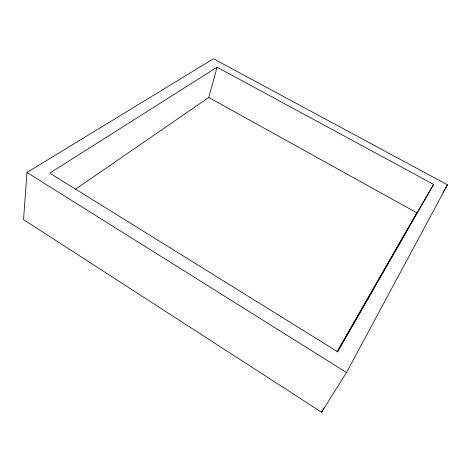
<?xml version="1.0" encoding="UTF-8"?>
<svg xmlns="http://www.w3.org/2000/svg" width="471" height="471" viewBox="0 0 471 471"><rect width="100%" height="100%" fill="white"/><g stroke="black" fill="none" stroke-linecap="round" stroke-linejoin="round"><path stroke-width="0.71" d="M26.977 172.463L23.55 219.627L321.605 412.225L346.497 372.502L447.45 184.826L213.493 58.775L26.977 172.463L346.497 372.502M75.142 189.477L208.783 97.462L217.06 67.194L433.65 184.42L337.731 351.819L49.791 173.134L217.06 67.194M321.605 412.225L324.06 407.703M337.053 351.766L412.154 220.987L433.65 184.42M337.112 351.919L416.929 212.863L208.783 97.462M442.911 192.315L447.45 184.826"/></g></svg>
